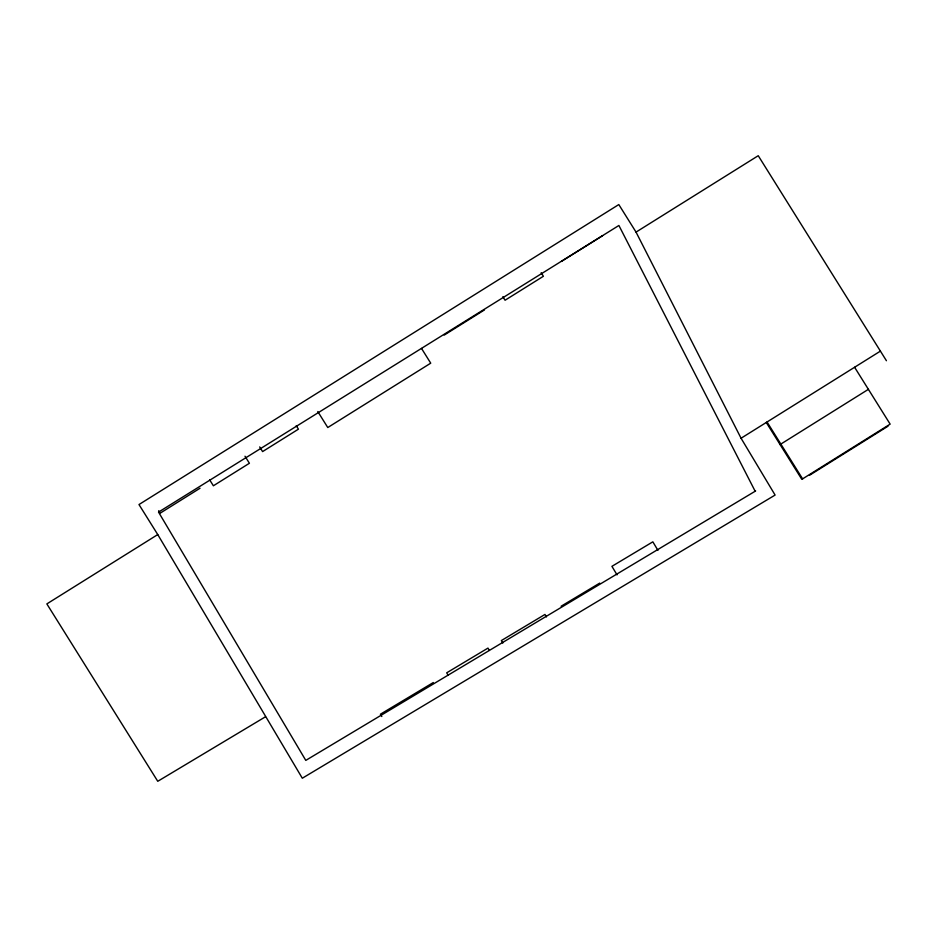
<?xml version="1.0" encoding="UTF-8"?>
<svg xmlns="http://www.w3.org/2000/svg" width="937" height="937" viewBox="0 0 937 937"><rect width="100%" height="100%" fill="white"/><g stroke="black" fill="none" stroke-linecap="round" stroke-linejoin="round"><path stroke-width="1.41" d="M561.427 261.411L602.573 235.679M444.197 335.095L484.452 309.924M200.049 488.224L160.145 513.183L158.634 510.759M636.036 232.107L618.807 204.559L138.981 504.551L157.756 534.57L302.311 778.225L775.098 495.064L741.062 438.247L636.036 232.107L758.244 155.706L886.425 360.733M157.756 534.57L46.85 603.908L157.756 781.294L265.499 716.77M741.062 438.247L880.417 351.117M780.076 444.56L868.4 389.335M809.322 475.399L887.983 426.218M433.316 682.534L380.422 714.205L381.804 716.512M561.122 606.227L599.715 583.107M755.644 490.953L305.79 760.387L158.54 512.106L618.9 225.477L755.163 491.246M854.603 367.269L890.15 424.133L801.826 479.346L766.279 422.482M767.052 422.001L802.599 478.866M541.176 272.737L543.39 276.274L505.066 300.238L502.864 296.701M421.509 348.423L430.727 363.169L327.774 427.53L317.784 411.554M296.256 425.679L298.435 429.169L262.594 451.587L259.678 446.926M245.002 456.225L249.406 463.265L213.378 485.788L209.712 479.92M657.938 550.347L652.843 541.832L611.92 566.335L617.026 574.849M546.435 616.921L544.959 614.449L501.354 640.568L502.841 643.028M489.348 650.43L487.966 648.099L446.691 672.825L448.073 675.144"/></g></svg>
